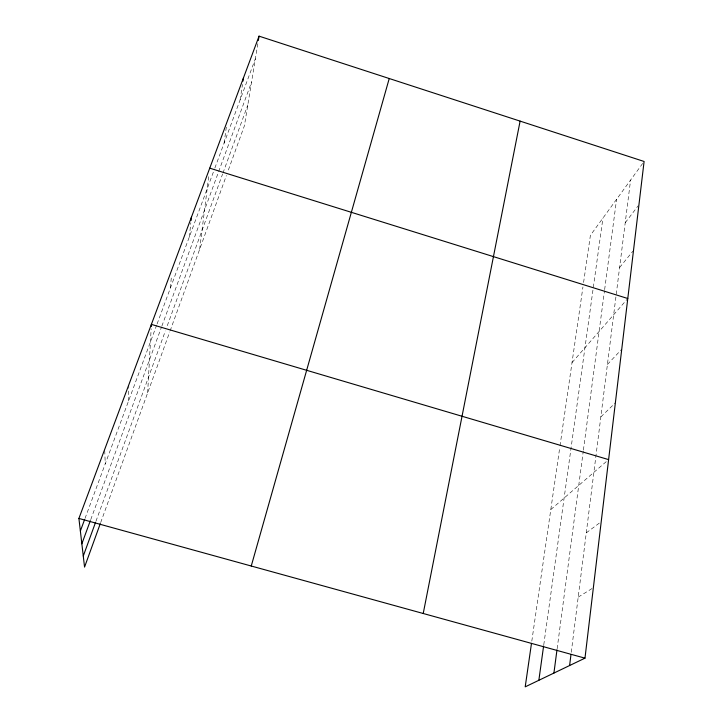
<?xml version="1.0" encoding="UTF-8"?>
<svg xmlns="http://www.w3.org/2000/svg" width="723" height="723" viewBox="0 0 723 723"><rect width="100%" height="100%" fill="white"/><g stroke="black" fill="none" stroke-linecap="round" stroke-linejoin="round"><path stroke-width="0.54" stroke-dasharray="3.62 2.71" d="M128.549 400.985L128.784 385.937M147.646 392.896L151.152 328.766M170.438 287.944L171.441 275.825M189.318 236.981L190.836 222.72M199.629 249.372L208.938 174.677M571.269 652.3L630.583 180.054M557.135 648.757L583.262 451.215M583.407 450.113L604.491 290.736M604.636 289.643L616.583 199.313M543.768 644.835L602.937 218.075M224.085 143.145L226.326 127.103M531.803 641.147L559.837 446.977M560 445.865L582.946 286.959M583.588 282.494L590.402 235.327L644.094 161.473M240.126 99.864L242.485 84.437M257.822 43.687L244.41 125.739L227.899 171.333M100.678 522.584L169.724 331.938M170.113 330.881L226.371 175.562M95.951 521.265L165.377 330.935M167.293 325.684L222.594 174.044M222.982 172.996L247.826 104.88M90.737 519.629L161.473 327.185M161.853 326.136L251.541 82.142M85.025 518.418L156.71 324.989M157.099 323.922L214.478 169.083M214.867 168.043L255.364 58.753M625.223 222.711L638.255 205.712M619.593 267.546L632.815 251.288M572.029 362.584L627.79 298.509M607.428 364.446L621.753 349.236M600.84 416.909L615.372 402.856M550.809 509.552L608.612 459.611M586.272 532.86L601.229 521.672M578.201 597.135L593.366 587.727M104.736 450.519L105.242 463.886"/><path stroke-width="1.08" d="M151.27 326.57L151.387 324.383L608.612 459.611M191.062 220.524L191.414 217.234M531.486 643.38L525.205 686.85L584.979 658.156L644.094 161.473L259.051 36.15L78.906 518.436L84.555 567.094L100.289 523.642M569.607 665.54L570.989 654.505M553.917 673.068L556.981 649.86M538.852 680.298L543.615 645.946M242.982 81.13L243.488 77.822M258.355 40.452L259.051 36.15M423.226 613.493L520.108 121.121M251.252 566.019L389.236 78.527M83.272 556.032L95.572 522.313M81.853 543.795L90.348 520.677M80.361 531.007L84.636 519.476M78.906 518.436L584.979 658.156M209.742 168.161L627.79 298.509"/></g></svg>
